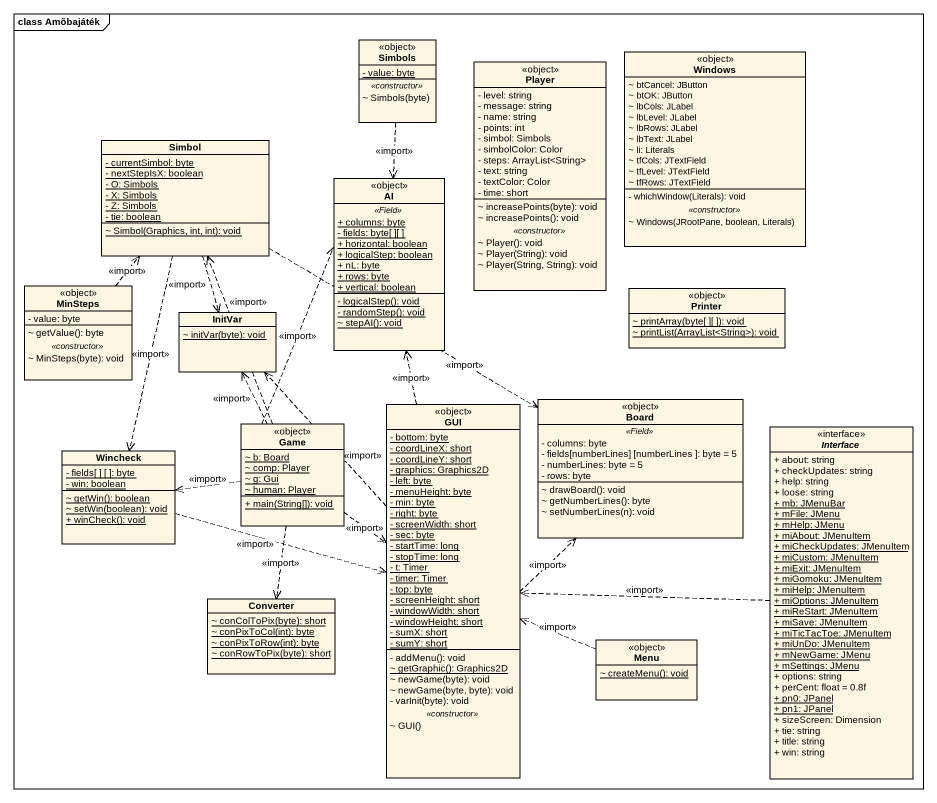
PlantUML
@startuml
mainframe class Amõbajáték
hide circle
hide empty members
skinparam classAttributeIconSize 0
class Simbols <<object>> {
  {static} - value: byte
  .. <<constructor>> ..
  ~ Simbols(byte)
}
class Player <<object>> {
  - level: string
  - message: string
  - name: string
  - points: int
  - simbol: Simbols
  - simbolColor: Color
  - steps: ArrayList<String>
  - text: string
  - textColor: Color
  - time: short
  --
  ~ increasePoints(byte): void
  ~ increasePoints(): void
  .. <<constructor>> ..
  ~ Player(): void
  ~ Player(String): void
  ~ Player(String, String): void
}
class Windows <<object>> {
  ~ btCancel: JButton
  ~ btOK: JButton
  ~ lbCols: JLabel
  ~ lbLevel: JLabel
  ~ lbRows: JLabel
  ~ lbText: JLabel
  ~ li: Literals
  ~ tfCols: JTextField
  ~ tfLevel: JTextField
  ~ tfRows: JTextField
  --
  - whichWindow(Literals): void
  .. <<constructor>> ..
  ~ Windows(JRootPane, boolean, Literals)
}
class Simbol {
  {static} - currentSimbol: byte
  {static} - nextStepIsX: boolean
  {static} - O: Simbols
  {static} - X: Simbols
  {static} - Z: Simbols
  {static} - tie: boolean
  {static} ~ Simbol(Graphics, int, int): void
}
class AI <<object>> {
  .. <<Field>> ..
  {static} + columns: byte
  {static} - fields: byte[ ][ ]
  {static} + horizontal: boolean
  {static} + logicalStep: boolean
  {static} + nL: byte
  {static} + rows: byte
  {static} + vertical: boolean
  --
  {static} - logicalStep(): void
  {static} - randomStep(): void
  {static} ~ stepAI(): void
}
class MinSteps <<object>> {
  - value: byte
  --
  ~ getValue(): byte
  .. <<constructor>> ..
  ~ MinSteps(byte): void
}
class Printer <<object>> {
  {static} ~ printArray(byte[ ][ ]): void
  {static} ~ printList(ArrayList<String>): void
}
class InitVar {
  {static} ~ initVar(byte): void
}
class GUI <<object>> {
  {static} - bottom: byte
  {static} - coordLineX: short
  {static} - coordLineY: short
  {static} - graphics: Graphics2D
  {static} - left: byte
  {static} - menuHeight: byte
  {static} - min: byte
  {static} - right: byte
  {static} - screenWidth: short
  {static} - sec: byte
  {static} - startTime: long
  {static} - stopTime: long
  {static} - t: Timer
  {static} - timer: Timer
  {static} - top: byte
  {static} - screenHeight: short
  {static} - windowWidth: short
  {static} - windowHeight: short
  {static} - sumX: short
  {static} - sumY: short
  --
  - addMenu(): void
  {static} ~ getGraphic(): Graphics2D
  ~ newGame(byte): void
  ~ newGame(byte, byte): void
  - varInit(byte): void
  .. <<constructor>> ..
  ~ GUI()
}
class Board <<object>> {
  .. <<Field>> ..
  - columns: byte
  - fields[numberLines] [numberLines ]: byte = 5
  - numberLines: byte = 5
  - rows: byte
  --
  ~ drawBoard(): void
  ~ getNumberLines(): byte
  ~ setNumberLines(n): void
}
class Wincheck {
  {static} - fields[ ] [ ]: byte
  {static} - win: boolean
  {static} ~ getWin(): boolean
  {static} ~ setWin(boolean): void
  {static} + winCheck(): void
}
class Game <<object>> {
  {static} ~ b: Board
  {static} ~ comp: Player
  {static} ~ g: Gui
  {static} ~ human: Player
  {static} + main(String[]): void
}
interface "Interface" as Interface_ {
  + about: string
  + checkUpdates: string
  + help: string
  + loose: string
  {static} + mb: JMenuBar
  {static} + mFile: JMenu
  {static} + mHelp: JMenu
  {static} + miAbout: JMenuItem
  {static} + miCheckUpdates: JMenuItem
  {static} + miCustom: JMenuItem
  {static} + miExit: JMenuItem
  {static} + miGomoku: JMenuItem
  {static} + miHelp: JMenuItem
  {static} + miOptions: JMenuItem
  {static} + miReStart: JMenuItem
  {static} + miSave: JMenuItem
  {static} + miTicTacToe: JMenuItem
  {static} + miUnDo: JMenuItem
  {static} + mNewGame: JMenu
  {static} + mSettings: JMenu
  + options: string
  + perCent: float = 0.8f
  {static} + pn0: JPanel
  {static} + pn1: JPanel
  + sizeScreen: Dimension
  + tie: string
  + title: string
  + win: string
}
class Converter {
  {static} ~ conColToPix(byte): short
  {static} ~ conPixToCol(int): byte
  {static} ~ conPixToRow(int): byte
  {static} ~ conRowToPix(byte): short
}
class Menu <<object>> {
  {static} ~ createMenu(): void
}
Simbols ..> AI : <<import>>
Simbol ..> InitVar : <<import>>
Simbol .right.> Board : <<import>>
Simbol ..> Wincheck : <<import>>
MinSteps .up.> Simbol : <<import>>
GUI .up.> AI : <<import>>
GUI .up.> InitVar : <<import>>
GUI .up.> Board : <<import>>
Wincheck .right.> GUI : <<import>>
Game .up.> Simbol : <<import>>
Game .up.> AI : <<import>>
Game .up.> InitVar : <<import>>
Game ..> GUI : <<import>>
Game .left.> Wincheck : <<import>>
Game ..> Converter : <<import>>
Interface_ .left.> GUI : <<import>>
Menu .left.> GUI : <<import>>
@enduml
